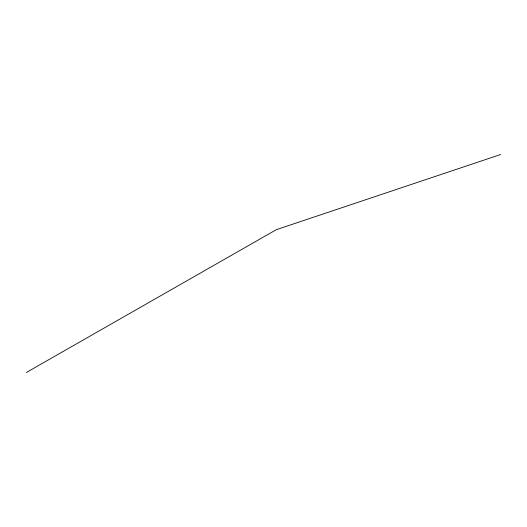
<?xml version="1.0" encoding="UTF-8"?>
<svg xmlns="http://www.w3.org/2000/svg" width="527" height="527" viewBox="0 0 527 527"><rect width="100%" height="100%" fill="white"/><g stroke="black" fill="none" stroke-linecap="round" stroke-linejoin="round"><path stroke-width="0.79" d="M26.35 372.497L276.332 229.673L500.65 154.503"/></g></svg>
